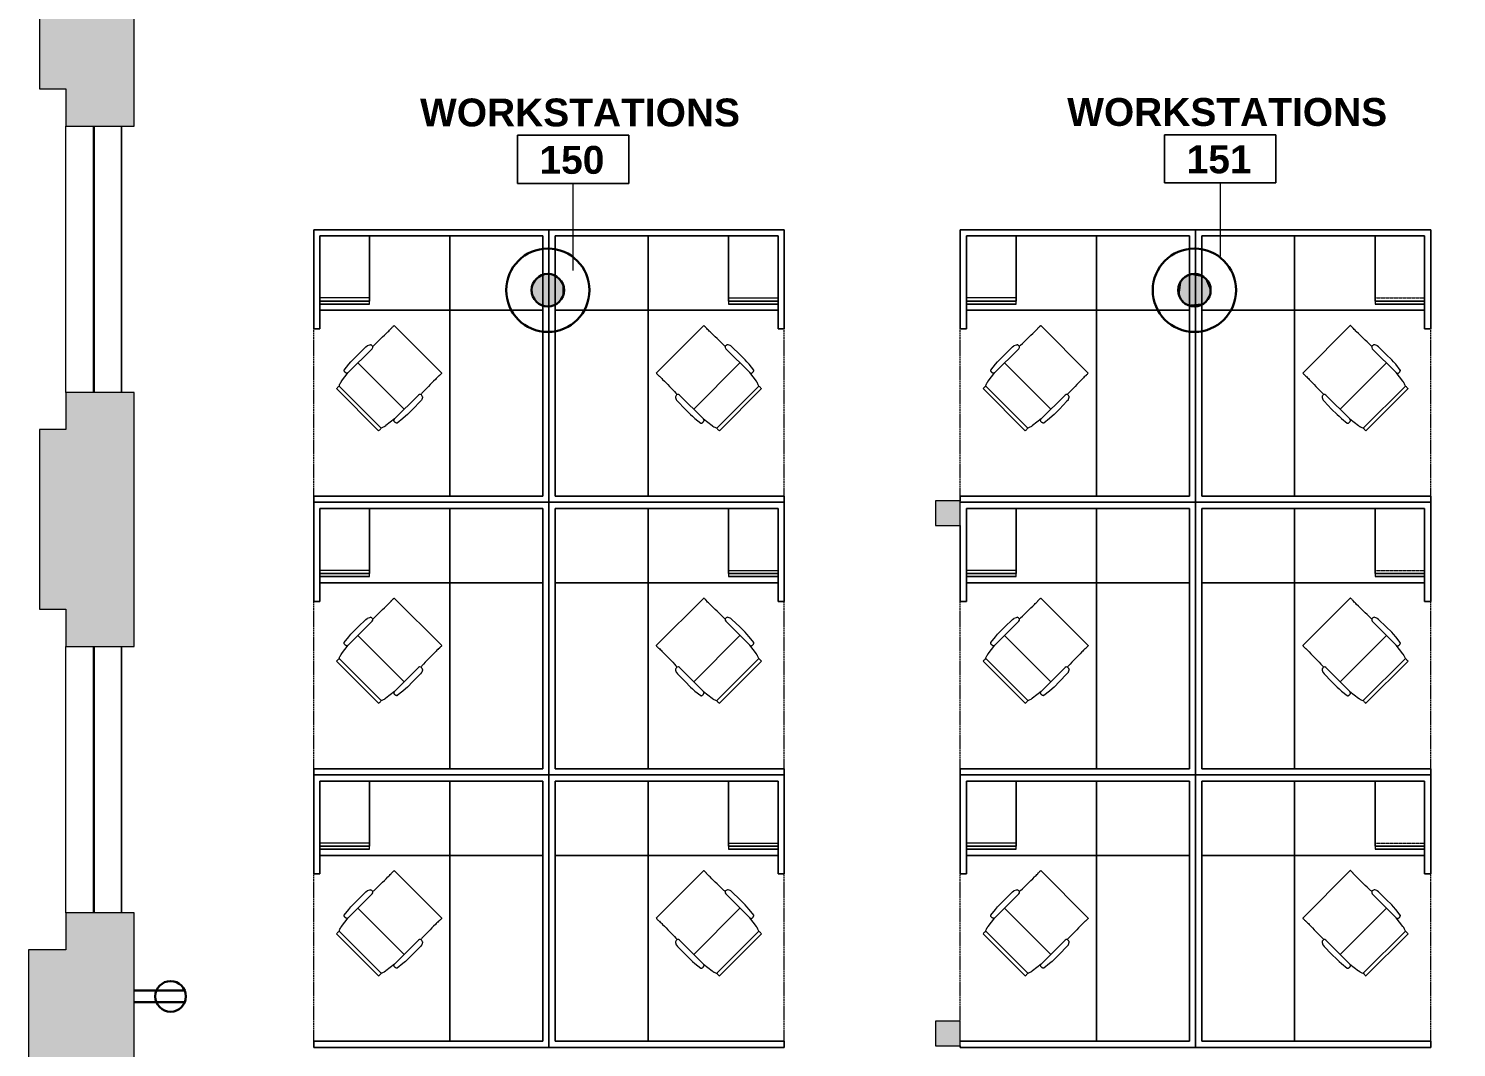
# Model space of a CAD drawing. Header units: inches. Extents: x 0 to 1865, y 0 to 1094.
# Drawn here: x 0 to 461.3, y 181 to 510 of the extents above; entities that cross this region are included whole.
import ezdxf

# ---------------------------------------------------------------- set-up
doc = ezdxf.new("R2010")
doc.units = ezdxf.units.IN
doc.header["$MEASUREMENT"] = 0
doc.linetypes.add('DASH 1_32_', pattern=[0.0625, 0.03125, -0.03125])
doc.linetypes.add('Dash 1_8_', pattern=[0.25, 0.125, -0.125])
for name, color, linetype, lineweight in [('A-ANNO-NOTE', 131, 'Continuous', 9), ('A-AREA-IDEN', 2, 'Continuous', 9), ('A-DETL', 90, 'Continuous', 9), ('A-DETL-GENF', 92, 'Continuous', 9), ('CORE', 7, 'Continuous', 9), ('I-FURN', 30, 'Continuous', 9), ('S-COLS', 52, 'Continuous', 13), ('Victor Bldg - 5th Floor_LINK_dwg', 8, 'Continuous', 9), ('WINDOWS', 7, 'Continuous', 9), ('WINDOWS SILL', 7, 'Continuous', 9)]:
    doc.layers.add(name, color=color, linetype=linetype, lineweight=lineweight)
doc.styles.add('Swis721 Lt BT_B', font='', dxfattribs={"height": 9})
doc.styles.get('Swis721 Lt BT_B').set_extended_font_data('Swis721 Lt BT', bold=True)

# ---------------------------------------------------------------- blocks, each defined once
blk = doc.blocks.new('Victor Bldg - 5th Floor_LINK_dwg-6972324-Level 05 POWER _ SIGNAL')
at = {"layer": 'CORE'}
for p, q in [((301, 349.5), (301, 357.5)), ((301, 183), (301, 189.5)), ((301, 181.5), (301, 183))]:
    blk.add_line(p, q, dxfattribs=at)
at = {"layer": 'WINDOWS'}
for p, q in [((21, 392.5), (21, 478.5)), ((21.25, 392.5), (21.25, 478.5)), ((21, 224.5), (21, 310.5)), ((21.25, 224.5), (21.25, 310.5))]:
    blk.add_line(p, q, dxfattribs=at)
at = {"layer": 'WINDOWS SILL'}
for p, q in [((12, 392.5), (12, 478.5)), ((12, 224.5), (12, 310.5))]:
    blk.add_line(p, q, dxfattribs=at)
at = {"layer": 'WINDOWS SILL', "flags": 128}
for points in [[(30, 478.5), (30, 392.5), (30, 478.5), (30, 392.5)], [(30, 310.5), (30, 224.5), (30, 310.5), (30, 224.5)]]:
    blk.add_lwpolyline(points, dxfattribs=at)
blk = doc.blocks.new('Concrete-Rectangular-Column - 8x8-7061903-Level 05 POWER _ SIGNAL')
at = {"layer": 'S-COLS', "lineweight": 9}
blk.add_hatch(color=7, dxfattribs=at).paths.add_polyline_path([(4, -4), (4, 4), (-4, 4), (-4, -4)], flags=0)
at = {"layer": 'S-COLS', "color": 8, "lineweight": 20}
for p, q in [((4, 4), (-4, 4)), ((-4, 4), (-4, -4)), ((4, -4), (4, 4)), ((-4, -4), (4, -4))]:
    blk.add_line(p, q, dxfattribs=at)
blk = doc.blocks.new('HermanMiller_Collection_Eames_AluminumGroup_LoungeChairSwivel - Arms Swivel Base-7952355-Level 05 POWER _ SIGNAL')
at = {"layer": 'I-FURN'}
for p, q in [((-12.96, -9.61), (-12.96, 9.61)), ((-11.95, 9.63), (-11.95, 9.59)), ((-11.95, 9.59), (-11.76, 9.6)), ((-11.76, -9.6), (-11.76, 9.6)), ((-10.12, 10.12), (-6.61, 10.58)), ((-6.94, 12.09), (-4.59, 12.38)), ((-6.61, 10.58), (-6.94, 10.64)), ((-6.61, 10.58), (4.33, 10.58)), ((-4.59, 12.38), (-3.51, 12.46)), ((-3.51, 12.46), (-2.64, 12.49)), ((-2.64, 12.49), (-0.18, 12.49)), ((-2.19, 10.58), (-2.19, -10.58)), ((-0.18, 12.49), (3.32, 12.43)), ((3.32, 12.43), (3.84, 12.38)), ((3.84, 12.38), (3.99, 12.34)), ((3.99, 12.34), (4.64, 12.01)), ((4.64, 12.01), (4.83, 11.89)), ((13.22, 10.83), (13.22, 10.86)), ((14.64, 10.85), (14.64, -10.85)), ((-11.95, -9.59), (-11.95, -9.63)), ((-11.76, -9.6), (-11.95, -9.59)), ((-6.61, -10.58), (-10.12, -10.12)), ((-6.94, -10.64), (-6.61, -10.58)), ((-4.59, -12.38), (-6.94, -12.09)), ((-6.61, -10.58), (4.33, -10.58)), ((-3.51, -12.46), (-4.59, -12.38)), ((-2.64, -12.49), (-3.51, -12.46)), ((-0.18, -12.49), (-2.64, -12.49)), ((3.32, -12.43), (-0.18, -12.49)), ((3.84, -12.38), (3.32, -12.43)), ((3.99, -12.34), (3.84, -12.38)), ((4.64, -12.01), (3.99, -12.34)), ((4.83, -11.89), (4.64, -12.01)), ((13.22, -10.86), (13.22, -10.83))]:
    blk.add_line(p, q, dxfattribs=at)
at = {"layer": 'I-FURN', "flags": 128}
for points in [[(4.94, 10.96), (5.23, 10.95), (5.52, 10.95)], [(5.52, -10.95), (5.23, -10.95), (4.94, -10.96)]]:
    blk.add_lwpolyline(points, dxfattribs=at)
at = {"layer": 'I-FURN'}
for centre, radius, start, end in [((-12.38, 5.3), 4.35, 84.2936, 97.7064), ((4.33, 11.27), 0.69, 270, 332.7502), ((3.68, 11.28), 1.3, 345.8347, 28.1255), ((-12.38, -5.3), 4.35, 262.2936, 275.7064), ((4.33, -11.27), 0.69, 27.2498, 90), ((3.68, -11.28), 1.3, 331.8745, 14.1653)]:
    blk.add_arc(centre, radius, start, end, dxfattribs=at)
for points in [[(-11.76, 9.6), (-11.64, 9.67), (-11.37, 9.8), (-11.02, 9.92), (-10.83, 9.99)], [(-10.83, 9.99), (-10.79, 10), (-10.71, 10.02), (-10.55, 10.06), (-10.35, 10.09), (-10.2, 10.11), (-10.12, 10.12)], [(5.52, 10.95), (6.54, 10.92), (8.59, 10.89), (10.68, 10.85), (11.73, 10.84)], [(11.73, 10.84), (11.97, 10.84), (12.47, 10.83), (12.96, 10.83), (13.22, 10.83)], [(-10.83, -9.99), (-11.02, -9.92), (-11.37, -9.8), (-11.64, -9.67), (-11.76, -9.6)], [(-10.12, -10.12), (-10.2, -10.11), (-10.35, -10.09), (-10.55, -10.06), (-10.71, -10.02), (-10.79, -10), (-10.83, -9.99)], [(11.73, -10.84), (10.68, -10.85), (8.59, -10.89), (6.54, -10.92), (5.52, -10.95)], [(13.22, -10.83), (12.96, -10.83), (12.47, -10.83), (11.97, -10.84), (11.73, -10.84)]]:
    blk.add_open_spline(points, degree=3, dxfattribs=at)
for points, knots in [([(-6.94, 10.64), (-6.95, 10.65), (-6.96, 10.65), (-6.99, 10.65), (-7, 10.66), (-7.02, 10.67), (-7.03, 10.68), (-7.05, 10.69), (-7.06, 10.7), (-7.07, 10.71), (-7.08, 10.72), (-7.09, 10.73), (-7.1, 10.74), (-7.11, 10.76), (-7.11, 10.77), (-7.12, 10.78), (-7.13, 10.8), (-7.14, 10.81), (-7.15, 10.83), (-7.16, 10.85), (-7.17, 10.87), (-7.18, 10.9), (-7.2, 10.95), (-7.22, 11.02), (-7.24, 11.11), (-7.25, 11.23), (-7.26, 11.37), (-7.25, 11.52), (-7.23, 11.66), (-7.21, 11.77), (-7.18, 11.85), (-7.16, 11.9), (-7.15, 11.92), (-7.14, 11.94), (-7.13, 11.96), (-7.12, 11.97), (-7.11, 11.98), (-7.1, 12), (-7.09, 12.01), (-7.08, 12.02), (-7.07, 12.03), (-7.06, 12.04), (-7.05, 12.04), (-7.05, 12.05), (-7.03, 12.06), (-7.02, 12.07), (-7, 12.08), (-6.99, 12.08), (-6.97, 12.09), (-6.95, 12.09), (-6.94, 12.09)], [-1, -1, -1, -1, -0.984375, -0.96875, -0.957031, -0.953125, -0.9375, -0.921875, -0.917969, -0.914062, -0.90625, -0.890625, -0.882812, -0.875, -0.867188, -0.859375, -0.84375, -0.835938, -0.828125, -0.8125, -0.796875, -0.78125, -0.75, -0.708333, -0.666667, -0.583333, -0.5, -0.416667, -0.333333, -0.25, -0.208333, -0.1875, -0.166667, -0.15625, -0.145833, -0.135417, -0.125, -0.114583, -0.104167, -0.09375, -0.088542, -0.083333, -0.078125, -0.072917, -0.0625, -0.052083, -0.041667, -0.03125, -0.020833, 0, 0, 0, 0]), ([(13.22, 10.86), (13.22, 10.87), (13.22, 10.87), (13.23, 10.87), (13.25, 10.88), (13.27, 10.88), (13.29, 10.88), (13.32, 10.88), (13.34, 10.88)], [-1, -1, -1, -1, -0.75, -0.625, -0.5, -0.375, -0.25, 0, 0, 0, 0]), ([(13.34, 10.88), (13.4, 10.89), (13.61, 10.9), (13.97, 10.9), (14.25, 10.89), (14.38, 10.89), (14.47, 10.88), (14.54, 10.87), (14.6, 10.87), (14.63, 10.86), (14.64, 10.85), (14.64, 10.85)], [-1, -1, -1, -1, -0.857143, -0.571429, -0.428571, -0.357143, -0.285714, -0.214286, -0.142857, -0.071429, 0, 0, 0, 0]), ([(-6.94, -12.09), (-6.95, -12.09), (-6.96, -12.09), (-6.99, -12.08), (-7, -12.08), (-7.02, -12.07), (-7.03, -12.06), (-7.05, -12.05), (-7.06, -12.04), (-7.07, -12.03), (-7.08, -12.02), (-7.09, -12.01), (-7.1, -12), (-7.11, -11.98), (-7.12, -11.97), (-7.12, -11.96), (-7.13, -11.94), (-7.14, -11.93), (-7.15, -11.91), (-7.16, -11.89), (-7.17, -11.87), (-7.18, -11.84), (-7.21, -11.77), (-7.23, -11.66), (-7.26, -11.47), (-7.26, -11.28), (-7.24, -11.11), (-7.22, -11.02), (-7.2, -10.95), (-7.18, -10.89), (-7.16, -10.85), (-7.15, -10.82), (-7.13, -10.8), (-7.13, -10.78), (-7.12, -10.77), (-7.11, -10.76), (-7.1, -10.74), (-7.08, -10.73), (-7.08, -10.72), (-7.07, -10.71), (-7.06, -10.7), (-7.05, -10.69), (-7.05, -10.69), (-7.03, -10.68), (-7.02, -10.67), (-7, -10.66), (-6.99, -10.65), (-6.97, -10.65), (-6.95, -10.65), (-6.94, -10.64)], [-1, -1, -1, -1, -0.984375, -0.96875, -0.957031, -0.953125, -0.9375, -0.921875, -0.917969, -0.914062, -0.90625, -0.890625, -0.882812, -0.875, -0.867188, -0.859375, -0.84375, -0.835938, -0.828125, -0.8125, -0.796875, -0.78125, -0.75, -0.666667, -0.583333, -0.416667, -0.333333, -0.291667, -0.25, -0.208333, -0.1875, -0.166667, -0.15625, -0.145833, -0.135417, -0.125, -0.114583, -0.104167, -0.09375, -0.088542, -0.083333, -0.078125, -0.072917, -0.0625, -0.052083, -0.041667, -0.03125, -0.020833, 0, 0, 0, 0]), ([(13.34, -10.88), (13.32, -10.88), (13.29, -10.88), (13.27, -10.88), (13.25, -10.88), (13.23, -10.87), (13.22, -10.87), (13.22, -10.87), (13.22, -10.86)], [-1, -1, -1, -1, -0.75, -0.625, -0.5, -0.375, -0.25, 0, 0, 0, 0]), ([(14.64, -10.85), (14.64, -10.86), (14.62, -10.86), (14.52, -10.88), (14.27, -10.9), (13.87, -10.9), (13.54, -10.9), (13.4, -10.89), (13.34, -10.88)], [-1, -1, -1, -1, -0.892857, -0.785714, -0.571429, -0.285714, -0.142857, 0, 0, 0, 0])]:
    blk.add_open_spline(points, degree=3, knots=knots, dxfattribs=at)
blk = doc.blocks.new('Adjustable Workstation 1 - 6x7-V30-Level 05 POWER _ SIGNAL')
at = {"layer": 'I-FURN'}
for p, q in [((76, 0), (0, 0)), ((0, 0), (0, -88)), ((0, 0), (76, 0)), ((0, -88), (0, 0)), ((76, 0), (76, -0.5)), ((32, -2), (2, -2)), ((2, -2), (2, -86)), ((2, -86), (2, -2)), ((2, -2), (32, -2)), ((2, -86), (2, -2)), ((2, -2), (76, -2)), ((32, -2), (2, -2)), ((2, -2), (2, -62)), ((32, -86), (32, -2)), ((32, -2), (32, -86)), ((76, -2), (32, -2)), ((76, -2), (76, -0.5)), ((76, -0.5), (76, -2)), ((76, -56), (74, -56)), ((74, -56), (74, -86)), ((74, -62), (74, -56)), ((74, -56), (76, -56)), ((76, -88), (76, -56)), ((76, -56), (76, -88)), ((2, -62), (2, -86)), ((32, -62), (2, -62)), ((2, -62), (2, -86)), ((2, -86), (2, -62)), ((2, -62), (32, -62)), ((74, -62), (32, -62)), ((32, -62), (74, -62)), ((58, -64), (74, -64)), ((58, -64), (74, -64)), ((58, -64), (74, -64)), ((58, -64), (74, -64)), ((58, -64), (74, -64)), ((58, -64), (74, -64)), ((58, -64), (58, -86)), ((74, -64), (58, -64)), ((74, -64), (58, -64)), ((58, -64), (58, -65)), ((74, -64), (58, -64)), ((58, -64), (74, -64)), ((58, -64), (58, -65)), ((58, -64), (58, -65)), ((74, -64), (58, -64)), ((58, -64), (74, -64)), ((58, -64), (58, -65)), ((58, -64), (58, -65)), ((74, -64), (58, -64)), ((58, -64), (74, -64)), ((58, -64), (58, -65)), ((58, -64), (58, -65)), ((74, -64), (74, -62)), ((74, -86), (74, -62)), ((74, -62), (74, -86)), ((74, -86), (74, -64)), ((74, -65), (74, -64)), ((74, -65), (74, -64)), ((74, -64), (74, -65)), ((74, -65), (74, -64)), ((74, -64), (74, -65)), ((74, -65), (74, -64)), ((74, -64), (74, -65)), ((74, -65), (74, -64)), ((58, -65), (74, -65)), ((58, -86), (58, -65)), ((58, -65), (74, -65)), ((74, -65), (58, -65)), ((58, -65), (74, -65)), ((74, -65), (58, -65)), ((58, -65), (74, -65)), ((74, -65), (58, -65)), ((58, -65), (74, -65)), ((74, -65), (74, -86)), ((74, -86), (74, -65)), ((2, -86), (32, -86)), ((32, -86), (2, -86)), ((74, -86), (2, -86)), ((2, -86), (32, -86)), ((2, -86), (32, -86)), ((32, -86), (2, -86)), ((32, -86), (58, -86)), ((32, -86), (74, -86)), ((74, -86), (32, -86)), ((58, -86), (74, -86)), ((74, -86), (58, -86)), ((58, -86), (74, -86)), ((0, -88), (76, -88)), ((76, -88), (0, -88))]:
    blk.add_line(p, q, dxfattribs=at)
at = {"layer": 'I-FURN', "linetype": 'Dash 1_8_'}
for p, q in [((76, 0), (76, -0.5)), ((76, -0.5), (76, -2)), ((76, -2), (76, -56)), ((76, -56), (76, -88))]:
    blk.add_line(p, q, dxfattribs=at)
at = {"layer": 'I-FURN', "linetype": 'DASH 1_32_'}
blk.add_line((58, -66), (74, -66), dxfattribs=at)
blk = doc.blocks.new('HermanMiller_Collection_Eames_AluminumGroup_LoungeChairSwivel - Arms Swivel Base-7952356-Level 05 POWER _ SIGNAL')
at = {"layer": 'I-FURN'}
for p, q in [((-12.96, 9.61), (-12.96, -9.61)), ((-11.95, 9.59), (-11.95, 9.63)), ((-11.76, 9.6), (-11.95, 9.59)), ((-11.76, 9.6), (-11.76, -9.6)), ((-6.61, 10.58), (-10.12, 10.12)), ((-4.59, 12.38), (-6.94, 12.09)), ((-6.94, 10.64), (-6.61, 10.58)), ((-6.61, 10.58), (4.33, 10.58)), ((-3.51, 12.46), (-4.59, 12.38)), ((-2.64, 12.49), (-3.51, 12.46)), ((-0.18, 12.49), (-2.64, 12.49)), ((-2.19, -10.58), (-2.19, 10.58)), ((3.32, 12.43), (-0.18, 12.49)), ((3.84, 12.38), (3.32, 12.43)), ((3.99, 12.34), (3.84, 12.38)), ((4.64, 12.01), (3.99, 12.34)), ((4.83, 11.89), (4.64, 12.01)), ((13.22, 10.86), (13.22, 10.83)), ((14.64, -10.85), (14.64, 10.85)), ((-11.95, -9.63), (-11.95, -9.59)), ((-11.95, -9.59), (-11.76, -9.6)), ((-10.12, -10.12), (-6.61, -10.58)), ((-6.61, -10.58), (-6.94, -10.64)), ((-6.94, -12.09), (-4.59, -12.38)), ((-6.61, -10.58), (4.33, -10.58)), ((-4.59, -12.38), (-3.51, -12.46)), ((-3.51, -12.46), (-2.64, -12.49)), ((-2.64, -12.49), (-0.18, -12.49)), ((-0.18, -12.49), (3.32, -12.43)), ((3.32, -12.43), (3.84, -12.38)), ((3.84, -12.38), (3.99, -12.34)), ((3.99, -12.34), (4.64, -12.01)), ((4.64, -12.01), (4.83, -11.89)), ((13.22, -10.83), (13.22, -10.86))]:
    blk.add_line(p, q, dxfattribs=at)
at = {"layer": 'I-FURN', "flags": 128}
for points in [[(5.52, 10.95), (5.23, 10.95), (4.94, 10.96)], [(4.94, -10.96), (5.23, -10.95), (5.52, -10.95)]]:
    blk.add_lwpolyline(points, dxfattribs=at)
at = {"layer": 'I-FURN'}
for centre, radius, start, end in [((-12.38, 5.3), 4.35, 84.2936, 97.7064), ((4.33, 11.27), 0.69, 270, 332.7502), ((3.68, 11.28), 1.3, 345.8347, 28.1255), ((-12.38, -5.3), 4.35, 262.2936, 275.7064), ((4.33, -11.27), 0.69, 27.2498, 90), ((3.68, -11.28), 1.3, 331.8745, 14.1653)]:
    blk.add_arc(centre, radius, start, end, dxfattribs=at)
for points in [[(-10.83, 9.99), (-11.02, 9.92), (-11.37, 9.8), (-11.64, 9.67), (-11.76, 9.6)], [(-10.12, 10.12), (-10.2, 10.11), (-10.35, 10.09), (-10.55, 10.06), (-10.71, 10.02), (-10.79, 10), (-10.83, 9.99)], [(11.73, 10.84), (10.68, 10.85), (8.59, 10.89), (6.54, 10.92), (5.52, 10.95)], [(13.22, 10.83), (12.96, 10.83), (12.47, 10.83), (11.97, 10.84), (11.73, 10.84)], [(-11.76, -9.6), (-11.64, -9.67), (-11.37, -9.8), (-11.02, -9.92), (-10.83, -9.99)], [(-10.83, -9.99), (-10.79, -10), (-10.71, -10.02), (-10.55, -10.06), (-10.35, -10.09), (-10.2, -10.11), (-10.12, -10.12)], [(5.52, -10.95), (6.54, -10.92), (8.59, -10.89), (10.68, -10.85), (11.73, -10.84)], [(11.73, -10.84), (11.97, -10.84), (12.47, -10.83), (12.96, -10.83), (13.22, -10.83)]]:
    blk.add_open_spline(points, degree=3, dxfattribs=at)
for points, knots in [([(-6.94, 12.09), (-6.95, 12.09), (-6.97, 12.09), (-6.99, 12.08), (-7, 12.08), (-7.02, 12.07), (-7.03, 12.06), (-7.05, 12.05), (-7.05, 12.04), (-7.06, 12.04), (-7.07, 12.03), (-7.08, 12.02), (-7.09, 12.01), (-7.1, 12), (-7.11, 11.98), (-7.12, 11.97), (-7.13, 11.96), (-7.14, 11.94), (-7.15, 11.92), (-7.16, 11.9), (-7.18, 11.85), (-7.21, 11.77), (-7.23, 11.66), (-7.25, 11.52), (-7.26, 11.37), (-7.25, 11.23), (-7.24, 11.11), (-7.22, 11.02), (-7.2, 10.95), (-7.18, 10.9), (-7.17, 10.87), (-7.16, 10.85), (-7.15, 10.83), (-7.14, 10.81), (-7.13, 10.8), (-7.12, 10.78), (-7.11, 10.77), (-7.11, 10.76), (-7.1, 10.74), (-7.09, 10.73), (-7.08, 10.72), (-7.07, 10.71), (-7.06, 10.7), (-7.05, 10.69), (-7.03, 10.68), (-7.02, 10.67), (-7, 10.66), (-6.99, 10.65), (-6.96, 10.65), (-6.95, 10.65), (-6.94, 10.64)], [0, 0, 0, 0, 0.020833, 0.03125, 0.041667, 0.052083, 0.0625, 0.072917, 0.078125, 0.083333, 0.088542, 0.09375, 0.104167, 0.114583, 0.125, 0.135417, 0.145833, 0.15625, 0.166667, 0.1875, 0.208333, 0.25, 0.333333, 0.416667, 0.5, 0.583333, 0.666667, 0.708333, 0.75, 0.78125, 0.796875, 0.8125, 0.828125, 0.835938, 0.84375, 0.859375, 0.867188, 0.875, 0.882812, 0.890625, 0.90625, 0.914062, 0.917969, 0.921875, 0.9375, 0.953125, 0.957031, 0.96875, 0.984375, 1, 1, 1, 1]), ([(13.34, 10.88), (13.32, 10.88), (13.29, 10.88), (13.27, 10.88), (13.25, 10.88), (13.23, 10.87), (13.22, 10.87), (13.22, 10.87), (13.22, 10.86)], [0, 0, 0, 0, 0.25, 0.375, 0.5, 0.625, 0.75, 1, 1, 1, 1]), ([(14.64, 10.85), (14.64, 10.85), (14.63, 10.86), (14.6, 10.87), (14.54, 10.87), (14.47, 10.88), (14.38, 10.89), (14.25, 10.89), (13.97, 10.9), (13.61, 10.9), (13.4, 10.89), (13.34, 10.88)], [0, 0, 0, 0, 0.071429, 0.142857, 0.214286, 0.285714, 0.357143, 0.428571, 0.571429, 0.857143, 1, 1, 1, 1]), ([(-6.94, -10.64), (-6.95, -10.65), (-6.97, -10.65), (-6.99, -10.65), (-7, -10.66), (-7.02, -10.67), (-7.03, -10.68), (-7.05, -10.69), (-7.05, -10.69), (-7.06, -10.7), (-7.07, -10.71), (-7.08, -10.72), (-7.08, -10.73), (-7.1, -10.74), (-7.11, -10.76), (-7.12, -10.77), (-7.13, -10.78), (-7.13, -10.8), (-7.15, -10.82), (-7.16, -10.85), (-7.18, -10.89), (-7.2, -10.95), (-7.22, -11.02), (-7.24, -11.11), (-7.26, -11.28), (-7.26, -11.47), (-7.23, -11.66), (-7.21, -11.77), (-7.18, -11.84), (-7.17, -11.87), (-7.16, -11.89), (-7.15, -11.91), (-7.14, -11.93), (-7.13, -11.94), (-7.12, -11.96), (-7.12, -11.97), (-7.11, -11.98), (-7.1, -12), (-7.09, -12.01), (-7.08, -12.02), (-7.07, -12.03), (-7.06, -12.04), (-7.05, -12.05), (-7.03, -12.06), (-7.02, -12.07), (-7, -12.08), (-6.99, -12.08), (-6.96, -12.09), (-6.95, -12.09), (-6.94, -12.09)], [0, 0, 0, 0, 0.020833, 0.03125, 0.041667, 0.052083, 0.0625, 0.072917, 0.078125, 0.083333, 0.088542, 0.09375, 0.104167, 0.114583, 0.125, 0.135417, 0.145833, 0.15625, 0.166667, 0.1875, 0.208333, 0.25, 0.291667, 0.333333, 0.416667, 0.583333, 0.666667, 0.75, 0.78125, 0.796875, 0.8125, 0.828125, 0.835938, 0.84375, 0.859375, 0.867188, 0.875, 0.882812, 0.890625, 0.90625, 0.914062, 0.917969, 0.921875, 0.9375, 0.953125, 0.957031, 0.96875, 0.984375, 1, 1, 1, 1]), ([(13.22, -10.86), (13.22, -10.87), (13.22, -10.87), (13.23, -10.87), (13.25, -10.88), (13.27, -10.88), (13.29, -10.88), (13.32, -10.88), (13.34, -10.88)], [0, 0, 0, 0, 0.25, 0.375, 0.5, 0.625, 0.75, 1, 1, 1, 1]), ([(13.34, -10.88), (13.4, -10.89), (13.54, -10.9), (13.87, -10.9), (14.27, -10.9), (14.52, -10.88), (14.62, -10.86), (14.64, -10.86), (14.64, -10.85)], [0, 0, 0, 0, 0.142857, 0.285714, 0.571429, 0.785714, 0.892857, 1, 1, 1, 1])]:
    blk.add_open_spline(points, degree=3, knots=knots, dxfattribs=at)
blk = doc.blocks.new('Adjustable Workstation 1 - 6x7-V14-Level 05 POWER _ SIGNAL')
at = {"layer": 'I-FURN'}
for p, q in [((76, 88), (0, 88)), ((0, 88), (0, 0)), ((0, 0), (0, 88)), ((0, 88), (76, 88)), ((76, 56), (76, 88)), ((76, 88), (76, 56)), ((32, 86), (2, 86)), ((2, 86), (2, 2)), ((2, 2), (2, 86)), ((2, 86), (32, 86)), ((2, 2), (2, 86)), ((2, 86), (74, 86)), ((32, 86), (2, 86)), ((2, 86), (2, 62)), ((32, 86), (2, 86)), ((2, 86), (2, 62)), ((2, 62), (2, 86)), ((2, 86), (32, 86)), ((32, 2), (32, 86)), ((32, 86), (32, 2)), ((58, 86), (32, 86)), ((74, 86), (32, 86)), ((32, 86), (74, 86)), ((74, 86), (58, 86)), ((58, 86), (58, 64)), ((58, 65), (58, 86)), ((58, 86), (74, 86)), ((74, 86), (58, 86)), ((74, 64), (74, 86)), ((74, 86), (74, 65)), ((74, 86), (74, 56)), ((74, 65), (74, 86)), ((74, 62), (74, 86)), ((74, 86), (74, 62)), ((74, 65), (58, 65)), ((74, 65), (58, 65)), ((58, 65), (58, 64)), ((74, 65), (58, 65)), ((58, 65), (74, 65)), ((58, 65), (58, 64)), ((58, 65), (58, 64)), ((74, 65), (58, 65)), ((58, 65), (74, 65)), ((58, 65), (58, 64)), ((58, 65), (58, 64)), ((74, 65), (58, 65)), ((58, 65), (74, 65)), ((58, 65), (58, 64)), ((58, 65), (58, 64)), ((74, 64), (74, 65)), ((74, 64), (74, 65)), ((74, 65), (74, 64)), ((74, 64), (74, 65)), ((74, 65), (74, 64)), ((74, 64), (74, 65)), ((74, 65), (74, 64)), ((74, 64), (74, 65)), ((2, 62), (2, 2)), ((2, 62), (32, 62)), ((32, 62), (2, 62)), ((32, 62), (74, 62)), ((74, 62), (32, 62)), ((58, 64), (74, 64)), ((58, 64), (74, 64)), ((58, 64), (74, 64)), ((58, 64), (74, 64)), ((58, 64), (74, 64)), ((58, 64), (74, 64)), ((58, 64), (74, 64)), ((58, 64), (74, 64)), ((74, 64), (58, 64)), ((58, 64), (74, 64)), ((74, 64), (58, 64)), ((58, 64), (74, 64)), ((74, 64), (58, 64)), ((58, 64), (74, 64)), ((74, 62), (74, 64)), ((74, 56), (74, 62)), ((74, 56), (76, 56)), ((76, 56), (74, 56)), ((0, 0), (76, 0)), ((76, 0), (0, 0)), ((2, 2), (32, 2)), ((32, 2), (2, 2)), ((76, 2), (2, 2)), ((2, 2), (32, 2)), ((32, 2), (76, 2)), ((76, 0), (76, 2)), ((76, 2), (76, 0))]:
    blk.add_line(p, q, dxfattribs=at)
at = {"layer": 'I-FURN', "linetype": 'Dash 1_8_'}
for p, q in [((76, 56), (76, 88)), ((76, 2), (76, 56)), ((76, 0), (76, 2))]:
    blk.add_line(p, q, dxfattribs=at)
at = {"layer": 'I-FURN', "linetype": 'DASH 1_32_'}
blk.add_line((58, 66), (74, 66), dxfattribs=at)
blk = doc.blocks.new('Adjustable Workstation 1 - 6x7-V31-Level 05 POWER _ SIGNAL')
at = {"layer": 'I-FURN'}
for p, q in [((76, 0), (0, 0)), ((0, 0), (0, -88)), ((0, 0), (76, 0)), ((0, -88), (0, 0)), ((76, -2), (76, 0)), ((76, 0), (76, -2)), ((32, -2), (2, -2)), ((2, -2), (2, -86)), ((2, -86), (2, -2)), ((2, -2), (32, -2)), ((2, -86), (2, -2)), ((2, -2), (76, -2)), ((32, -2), (2, -2)), ((2, -2), (2, -62)), ((32, -86), (32, -2)), ((32, -2), (32, -86)), ((76, -2), (32, -2)), ((76, -56), (74, -56)), ((74, -56), (74, -86)), ((74, -62), (74, -56)), ((74, -56), (76, -56)), ((76, -80.5), (76, -56)), ((76, -56), (76, -80.5)), ((2, -62), (2, -86)), ((32, -62), (2, -62)), ((2, -62), (2, -86)), ((2, -86), (2, -62)), ((2, -62), (32, -62)), ((74, -62), (32, -62)), ((32, -62), (74, -62)), ((58, -64), (74, -64)), ((58, -64), (74, -64)), ((58, -64), (74, -64)), ((58, -64), (74, -64)), ((58, -64), (74, -64)), ((58, -64), (74, -64)), ((58, -64), (58, -86)), ((74, -64), (58, -64)), ((74, -64), (58, -64)), ((58, -64), (58, -65)), ((74, -64), (58, -64)), ((58, -64), (74, -64)), ((58, -64), (58, -65)), ((58, -64), (58, -65)), ((74, -64), (58, -64)), ((58, -64), (74, -64)), ((58, -64), (58, -65)), ((58, -64), (58, -65)), ((74, -64), (58, -64)), ((58, -64), (74, -64)), ((58, -64), (58, -65)), ((58, -64), (58, -65)), ((74, -64), (74, -62)), ((74, -86), (74, -62)), ((74, -62), (74, -86)), ((74, -86), (74, -64)), ((74, -65), (74, -64)), ((74, -65), (74, -64)), ((74, -64), (74, -65)), ((74, -65), (74, -64)), ((74, -64), (74, -65)), ((74, -65), (74, -64)), ((74, -64), (74, -65)), ((74, -65), (74, -64)), ((58, -65), (74, -65)), ((58, -86), (58, -65)), ((58, -65), (74, -65)), ((74, -65), (58, -65)), ((58, -65), (74, -65)), ((74, -65), (58, -65)), ((58, -65), (74, -65)), ((74, -65), (58, -65)), ((58, -65), (74, -65)), ((74, -65), (74, -86)), ((74, -86), (74, -65)), ((76, -80.5), (76, -88)), ((2, -86), (32, -86)), ((32, -86), (2, -86)), ((74, -86), (2, -86)), ((2, -86), (32, -86)), ((2, -86), (32, -86)), ((32, -86), (2, -86)), ((32, -86), (58, -86)), ((32, -86), (74, -86)), ((74, -86), (32, -86)), ((58, -86), (74, -86)), ((74, -86), (58, -86)), ((58, -86), (74, -86)), ((0, -88), (76, -88)), ((76, -88), (0, -88))]:
    blk.add_line(p, q, dxfattribs=at)
at = {"layer": 'I-FURN', "linetype": 'Dash 1_8_'}
for p, q in [((76, 0), (76, -2)), ((76, -2), (76, -56)), ((76, -56), (76, -80.5)), ((76, -80.5), (76, -88))]:
    blk.add_line(p, q, dxfattribs=at)
at = {"layer": 'I-FURN', "linetype": 'DASH 1_32_'}
blk.add_line((58, -66), (74, -66), dxfattribs=at)
blk = doc.blocks.new('Adjustable Workstation 1 - 6x7-V32-Level 05 POWER _ SIGNAL')
at = {"layer": 'I-FURN'}
for p, q in [((76, 0), (0, 0)), ((0, 0), (0, -88)), ((0, 0), (76, 0)), ((0, -88), (0, 0)), ((76, -0.5), (76, 0)), ((76, 0), (76, -0.5)), ((32, -2), (2, -2)), ((2, -2), (2, -86)), ((2, -86), (2, -2)), ((2, -2), (32, -2)), ((2, -86), (2, -2)), ((2, -2), (76, -2)), ((32, -2), (2, -2)), ((2, -2), (2, -62)), ((32, -86), (32, -2)), ((32, -2), (32, -86)), ((76, -2), (32, -2)), ((76, -0.5), (76, -2)), ((76, -56), (74, -56)), ((74, -56), (74, -86)), ((74, -62), (74, -56)), ((74, -56), (76, -56)), ((76, -88), (76, -56)), ((76, -56), (76, -88)), ((2, -62), (2, -86)), ((32, -62), (2, -62)), ((2, -62), (2, -86)), ((2, -86), (2, -62)), ((2, -62), (32, -62)), ((74, -62), (32, -62)), ((32, -62), (74, -62)), ((58, -64), (74, -64)), ((58, -64), (74, -64)), ((58, -64), (74, -64)), ((58, -64), (74, -64)), ((58, -64), (74, -64)), ((58, -64), (74, -64)), ((58, -64), (58, -86)), ((74, -64), (58, -64)), ((74, -64), (58, -64)), ((58, -64), (58, -65)), ((74, -64), (58, -64)), ((58, -64), (74, -64)), ((58, -64), (58, -65)), ((58, -64), (58, -65)), ((74, -64), (58, -64)), ((58, -64), (74, -64)), ((58, -64), (58, -65)), ((58, -64), (58, -65)), ((74, -64), (58, -64)), ((58, -64), (74, -64)), ((58, -64), (58, -65)), ((58, -64), (58, -65)), ((74, -64), (74, -62)), ((74, -86), (74, -62)), ((74, -62), (74, -86)), ((74, -86), (74, -64)), ((74, -65), (74, -64)), ((74, -65), (74, -64)), ((74, -64), (74, -65)), ((74, -65), (74, -64)), ((74, -64), (74, -65)), ((74, -65), (74, -64)), ((74, -64), (74, -65)), ((74, -65), (74, -64)), ((58, -65), (74, -65)), ((58, -86), (58, -65)), ((58, -65), (74, -65)), ((74, -65), (58, -65)), ((58, -65), (74, -65)), ((74, -65), (58, -65)), ((58, -65), (74, -65)), ((74, -65), (58, -65)), ((58, -65), (74, -65)), ((74, -65), (74, -86)), ((74, -86), (74, -65)), ((2, -86), (32, -86)), ((32, -86), (2, -86)), ((74, -86), (2, -86)), ((2, -86), (32, -86)), ((2, -86), (32, -86)), ((32, -86), (2, -86)), ((32, -86), (58, -86)), ((32, -86), (74, -86)), ((74, -86), (32, -86)), ((58, -86), (74, -86)), ((74, -86), (58, -86)), ((58, -86), (74, -86)), ((0, -88), (76, -88)), ((76, -88), (0, -88))]:
    blk.add_line(p, q, dxfattribs=at)
at = {"layer": 'I-FURN', "linetype": 'Dash 1_8_'}
for p, q in [((76, 0), (76, -0.5)), ((76, -0.5), (76, -2)), ((76, -2), (76, -8.5)), ((76, -8.5), (76, -56)), ((76, -56), (76, -88))]:
    blk.add_line(p, q, dxfattribs=at)
at = {"layer": 'I-FURN', "linetype": 'DASH 1_32_'}
blk.add_line((58, -66), (74, -66), dxfattribs=at)
blk = doc.blocks.new('Adjustable Workstation 1 - 6x7-V13-Level 05 POWER _ SIGNAL')
at = {"layer": 'I-FURN'}
for p, q in [((76, 0), (0, 0)), ((0, 0), (0, -88)), ((0, 0), (76, 0)), ((0, -88), (0, 0)), ((76, -2), (76, 0)), ((76, 0), (76, -2)), ((32, -2), (2, -2)), ((2, -2), (2, -86)), ((2, -86), (2, -2)), ((2, -2), (32, -2)), ((2, -86), (2, -2)), ((2, -2), (76, -2)), ((32, -2), (2, -2)), ((2, -2), (2, -62)), ((32, -86), (32, -2)), ((32, -2), (32, -86)), ((76, -2), (32, -2)), ((76, -56), (74, -56)), ((74, -56), (74, -86)), ((74, -62), (74, -56)), ((74, -56), (76, -56)), ((76, -88), (76, -56)), ((76, -56), (76, -88)), ((2, -62), (2, -86)), ((32, -62), (2, -62)), ((2, -62), (2, -86)), ((2, -86), (2, -62)), ((2, -62), (32, -62)), ((74, -62), (32, -62)), ((32, -62), (74, -62)), ((58, -64), (74, -64)), ((58, -64), (74, -64)), ((58, -64), (74, -64)), ((58, -64), (74, -64)), ((58, -64), (74, -64)), ((58, -64), (74, -64)), ((58, -64), (58, -86)), ((74, -64), (58, -64)), ((74, -64), (58, -64)), ((58, -64), (58, -65)), ((74, -64), (58, -64)), ((58, -64), (74, -64)), ((58, -64), (58, -65)), ((58, -64), (58, -65)), ((74, -64), (58, -64)), ((58, -64), (74, -64)), ((58, -64), (58, -65)), ((58, -64), (58, -65)), ((74, -64), (58, -64)), ((58, -64), (74, -64)), ((58, -64), (58, -65)), ((58, -64), (58, -65)), ((74, -64), (74, -62)), ((74, -86), (74, -62)), ((74, -62), (74, -86)), ((74, -86), (74, -64)), ((74, -65), (74, -64)), ((74, -65), (74, -64)), ((74, -64), (74, -65)), ((74, -65), (74, -64)), ((74, -64), (74, -65)), ((74, -65), (74, -64)), ((74, -64), (74, -65)), ((74, -65), (74, -64)), ((58, -65), (74, -65)), ((58, -86), (58, -65)), ((58, -65), (74, -65)), ((74, -65), (58, -65)), ((58, -65), (74, -65)), ((74, -65), (58, -65)), ((58, -65), (74, -65)), ((74, -65), (58, -65)), ((58, -65), (74, -65)), ((74, -65), (74, -86)), ((74, -86), (74, -65)), ((2, -86), (32, -86)), ((32, -86), (2, -86)), ((74, -86), (2, -86)), ((2, -86), (32, -86)), ((2, -86), (32, -86)), ((32, -86), (2, -86)), ((32, -86), (58, -86)), ((32, -86), (74, -86)), ((74, -86), (32, -86)), ((58, -86), (74, -86)), ((74, -86), (58, -86)), ((58, -86), (74, -86)), ((0, -88), (76, -88)), ((76, -88), (0, -88))]:
    blk.add_line(p, q, dxfattribs=at)
at = {"layer": 'I-FURN', "linetype": 'Dash 1_8_'}
for p, q in [((76, 0), (76, -2)), ((76, -2), (76, -56)), ((76, -56), (76, -88))]:
    blk.add_line(p, q, dxfattribs=at)
at = {"layer": 'I-FURN', "linetype": 'DASH 1_32_'}
blk.add_line((58, -66), (74, -66), dxfattribs=at)
blk = doc.blocks.new('Room Tag - Room Name and Number-3379422-Level 05 POWER _ SIGNAL')
at = {"layer": 'A-AREA-IDEN'}
for p, q in [((-0.1881, -0.1636), (-0.1881, -0.0018)), ((-0.1881, -0.0018), (0.1869, -0.0018)), ((0.1869, -0.0018), (-0.1881, -0.0018)), ((-0.1881, -0.0018), (-0.1881, -0.1636)), ((0.1869, -0.0018), (0.1869, -0.1636)), ((0.1869, -0.1636), (0.1869, -0.0018)), ((0.1869, -0.1636), (-0.1881, -0.1636)), ((-0.1881, -0.1636), (0.1869, -0.1636))]:
    blk.add_line(p, q, dxfattribs=at)

msp = doc.modelspace()

# ---------------------------------------------------------------- hatches: boundary and pattern name
at = {"layer": 'A-ANNO-NOTE'}
for points in [[(162.77, 427.14), (164.51, 429.62), (164.09, 429.25)], [(163.03, 423.2), (164.51, 429.62), (162.77, 427.14)], [(162.77, 427.14), (164.09, 429.25), (163.62, 428.73)], [(164.85, 421.12), (164.51, 429.62), (163.03, 423.2)], [(164.51, 429.62), (166.24, 430.52), (165.33, 430.15)], [(164.85, 421.12), (166.24, 430.52), (164.51, 429.62)], [(168.59, 420.31), (166.24, 430.52), (164.85, 421.12), (167.3, 420.59)], [(169.27, 430.52), (167.06, 430.69), (166.24, 430.52), (167.3, 430.52)], [(168.59, 420.31), (169.79, 420.65), (166.24, 430.52), (167.3, 425.91)], [(169.79, 420.65), (169.27, 430.52), (166.24, 430.52), (167.3, 427.58)], [(169.27, 430.52), (168.45, 430.69), (167.3, 430.68)], [(168.45, 430.69), (168.17, 430.72), (167.33, 430.72)], [(170.17, 430.15), (169.79, 430.33), (169.27, 430.52)], [(171.42, 429.25), (170.17, 430.15), (169.27, 430.52)], [(169.79, 420.65), (171.42, 429.25), (169.27, 430.52)], [(169.79, 420.65), (172.47, 427.79), (171.42, 429.25)], [(171.42, 429.25), (170.99, 429.62), (170.17, 430.15)], [(172.47, 427.79), (171.79, 428.84), (171.42, 429.25)], [(374.33, 420.77), (375.11, 430.52), (371.79, 423.45)], [(371.79, 423.45), (375.11, 430.52), (372.5, 428.73)], [(372.5, 428.73), (375.11, 430.52), (373.39, 429.62)], [(373.39, 429.62), (375.11, 430.52), (373.96, 430.01)], [(374.33, 420.77), (379.76, 421.28), (375.11, 430.52)], [(375.11, 430.52), (377.32, 430.69), (375.93, 430.69)], [(379.87, 429.62), (377.32, 430.69), (375.11, 430.52)], [(379.76, 421.28), (379.87, 429.62), (375.11, 430.52)], [(377.32, 430.69), (377.05, 430.72), (376.21, 430.72)], [(379.87, 429.62), (378.14, 430.52), (377.32, 430.69)], [(379.87, 429.62), (379.05, 430.15), (378.14, 430.52)], [(379.05, 430.15), (378.67, 430.33), (378.14, 430.52)], [(379.87, 429.62), (379.65, 429.79), (379.05, 430.15)], [(379.76, 421.28), (381.85, 424.93), (379.87, 429.62)], [(381.76, 426.6), (381.35, 427.79), (379.87, 429.62)], [(381.85, 424.93), (381.76, 426.6), (379.87, 429.62)], [(381.35, 427.79), (380.29, 429.25), (379.87, 429.62)], [(381, 428.39), (380.67, 428.84), (380.29, 429.25)], [(381.35, 427.79), (381, 428.39), (380.29, 429.25)], [(163.03, 423.2), (162.77, 427.14), (162.52, 425.91)], [(163.03, 423.2), (162.52, 425.91), (162.92, 423.45)], [(162.92, 423.45), (162.52, 425.91), (162.53, 424.93)], [(162.92, 423.45), (162.53, 424.93), (162.59, 424.52)], [(162.77, 427.14), (163.62, 428.73), (163.38, 428.39)], [(169.79, 420.65), (172.47, 423.2), (172.47, 427.79)], [(172.47, 427.79), (172.13, 428.39), (171.79, 428.84)], [(172.47, 423.2), (173, 425.21), (172.47, 427.79)], [(172.91, 426.46), (172.64, 427.4), (172.47, 427.79)], [(173, 425.21), (172.91, 426.46), (172.47, 427.79)], [(172.47, 423.2), (172.64, 423.58), (173, 425.21)], [(172.91, 426.46), (172.82, 426.87), (172.64, 427.4)], [(172.64, 423.58), (172.85, 424.24), (173, 425.21)], [(173, 425.21), (172.97, 426.05), (172.91, 426.46)], [(371.79, 423.45), (371.5, 426.6), (371.38, 425.21)], [(371.38, 425.21), (371.5, 426.6), (371.38, 425.77)], [(371.79, 423.45), (371.38, 425.21), (371.5, 424.38)], [(371.5, 426.6), (372.18, 428.28), (371.97, 427.91)], [(371.79, 423.45), (372.18, 428.28), (371.5, 426.6)], [(371.5, 426.6), (371.97, 427.91), (371.69, 427.27)], [(371.79, 423.45), (372.5, 428.73), (372.18, 428.28)], [(379.76, 421.28), (381.83, 424.79), (381.85, 424.93)], [(379.76, 421.28), (381.69, 424.11), (381.83, 424.79)], [(381.76, 426.6), (381.57, 427.27), (381.35, 427.79)], [(381.85, 424.93), (381.87, 425.77), (381.76, 426.6)], [(381.85, 424.93), (381.87, 425.21), (381.87, 425.77)], [(163.99, 421.83), (163.03, 423.2), (163.62, 422.25)], [(164.85, 421.12), (163.03, 423.2), (163.99, 421.83)], [(167.06, 420.29), (168.59, 420.31), (164.85, 421.12)], [(167.06, 420.29), (164.85, 421.12), (165.58, 420.71)], [(167.06, 420.29), (165.58, 420.71), (166.24, 420.46)], [(168.17, 420.26), (168.59, 420.31), (167.3, 420.28)], [(168.59, 420.31), (169.13, 420.43), (169.79, 420.65)], [(169.79, 420.65), (170.88, 421.28), (172.47, 423.2)], [(169.79, 420.65), (170.54, 421.04), (170.88, 421.28)], [(169.79, 420.65), (170.05, 420.77), (170.54, 421.04)], [(170.88, 421.28), (171.1, 421.45), (172.47, 423.2)], [(171.1, 421.45), (171.79, 422.14), (172.47, 423.2)], [(171.79, 422.14), (172.2, 422.71), (172.47, 423.2)], [(372.87, 421.83), (371.79, 423.45), (372.25, 422.59)], [(374.33, 420.77), (371.79, 423.45), (372.96, 421.73)], [(374.33, 420.77), (372.96, 421.73), (373.73, 421.12)], [(377.46, 420.31), (379.76, 421.28), (374.33, 420.77)], [(377.05, 420.26), (377.46, 420.31), (374.33, 420.77)], [(375.93, 420.29), (374.46, 420.71), (375.11, 420.46)], [(377.05, 420.26), (374.46, 420.71), (375.93, 420.29)], [(377.46, 420.31), (378.67, 420.65), (379.76, 421.28)], [(378.67, 420.65), (379.41, 421.04), (379.76, 421.28)], [(378.67, 420.65), (378.92, 420.77), (379.41, 421.04)], [(379.76, 421.28), (381.35, 423.2), (381.69, 424.11)], [(379.76, 421.28), (381.08, 422.71), (381.35, 423.2)], [(379.76, 421.28), (380.39, 421.83), (381.08, 422.71)], [(379.76, 421.28), (379.98, 421.45), (380.39, 421.83)], [(380.39, 421.83), (380.76, 422.25), (381.08, 422.71)]]:
    msp.add_hatch(color=256, dxfattribs=at).paths.add_polyline_path(points, flags=0)
at = {"layer": 'A-DETL-GENF'}
h = msp.add_hatch(color=7, dxfattribs=at)
h.paths.add_polyline_path([(482.5, 0), (512.25, 0), (512.25, 23.12), (510.25, 23.12), (510.25, 26.12), (479.25, 26.12), (479.25, 23.12), (411, 23.12), (411, 4), (418, 4), (418, 0), (479.5, 0)], flags=0)
h.paths.add_polyline_path([(614, 0), (650.5, 0), (650.5, 23.12), (648.25, 23.12), (648.25, 33.13), (614, 33.13), (614, 23.12), (596.25, 23.12), (596.25, 0)], flags=0)
h.paths.add_polyline_path([(280, 0), (338, 0), (338, 4), (349.13, 4), (349.13, 23.12), (273, 23.12), (273, 4), (280, 4)], flags=0)
h.paths.add_polyline_path([(142, 0), (200, 0), (200, 4), (211.13, 4), (211.13, 23.12), (135, 23.12), (135, 4), (142, 4)], flags=0)
h.paths.add_polyline_path([(927.06, 0), (927.06, 22.84), (913.5, 22.84), (913.5, 33.13), (884.25, 33.13), (884.25, 23.12), (874.75, 23.12), (874.75, 19), (872.75, 19), (872.75, 0), (913.5, 0)], flags=0)
h.paths.add_polyline_path([(780.88, 0), (788.75, 0), (788.75, 23.12), (780.88, 23.12), (780.88, 56), (751.25, 56), (751.25, 23.12), (734.5, 23.12), (734.5, 0), (778.25, 0)], flags=0)
h.paths.add_polyline_path([(62, 0), (62, 4), (69, 4), (69, 23.12), (22.13, 23.12), (22.13, 74.5), (4, 74.5), (4, 66), (0, 66), (0, 0), (22.13, 0)], flags=0)
h.paths.add_polyline_path([(1011.06, 0), (1049, 0), (1049, 14.5), (1079, 14.5), (1079, 11.5), (1143, 11.5), (1143, 27.5), (1093, 27.5), (1093, 32.59), (1032.06, 32.59), (1032.06, 41.59), (1011.06, 41.59), (1011.06, 27.16)], flags=0)
h.paths.add_polyline_path([(1279.4, 11.5), (1323.07, 11.5), (1323.07, 27.5), (1259, 27.5), (1259, 11.5)], flags=0)
h.paths.add_polyline_path([(1448.27, 11.5), (1503, 11.5), (1503, 27.5), (1439, 27.5), (1439, 11.5), (1446.81, 11.5)], flags=0)
h.paths.add_polyline_path([(1819, 11.5), (1863, 11.5), (1863, 27.5), (1799, 27.5), (1799, 11.5), (1805.94, 11.5)], flags=0)
h.paths.add_polyline_path([(1645.58, 11.5), (1683, 11.5), (1683, 27.5), (1619, 27.5), (1619, 11.5), (1645.06, 11.5)], flags=0)
h.paths.add_polyline_path([(1202.5, 15.5), (1204, 15.5), (1204, 27.5), (1198, 27.5), (1198, 15.5), (1202, 15.5)], flags=0)
h.paths.add_polyline_path([(1558, 15.5), (1564, 15.5), (1564, 27.5), (1558, 27.5)], flags=0)
h.paths.add_polyline_path([(1378, 15.5), (1384, 15.5), (1384, 27.5), (1378, 27.5)], flags=0)
h.paths.add_polyline_path([(1738, 15.5), (1744, 15.5), (1744, 27.5), (1738, 27.5), (1738, 21.3)], flags=0)
h.paths.add_polyline_path([(4, 123.5), (22.13, 123.5), (22.13, 170.37), (34.12, 170.37), (34.12, 224.5), (12, 224.5), (12, 212.5), (0, 212.5), (0, 132), (4, 132), (4, 130.39)], flags=0)
h.paths.add_polyline_path([(34.12, 310.5), (34.12, 392.5), (12, 392.5), (12, 380.5), (3.5, 380.5), (3.5, 322.5), (12, 322.5), (12, 310.5)], flags=0)
h.paths.add_polyline_path([(12, 478.5), (34.12, 478.5), (34.12, 560.5), (12, 560.5), (12, 548.5), (3.5, 548.5), (3.5, 490.5), (12, 490.5)], flags=0)
h.paths.add_polyline_path([(12, 646.5), (34.12, 646.5), (34.12, 728.5), (12, 728.5), (12, 716.5), (3.5, 716.5), (3.5, 658.5), (12, 658.5)], flags=0)
h.paths.add_polyline_path([(12, 814.5), (34.12, 814.5), (34.12, 896.5), (12, 896.5), (12, 884.5), (3.5, 884.5), (3.5, 826.5), (12, 826.5), (12, 818.54)], flags=0)
h.paths.add_polyline_path([(34.12, 982.5), (34.12, 1064.5), (12, 1064.5), (12, 1052.5), (3.5, 1052.5), (3.5, 994.5), (12, 994.5), (12, 982.5), (31.47, 982.5)], flags=0)

# ---------------------------------------------------------------- linework, layer by layer
at = {"layer": 'A-ANNO-NOTE', "lineweight": 30}
for p, q in [((34.12, 199.39), (50.44, 199.39)), ((34.12, 199.39), (50.44, 199.39)), ((34.12, 195.56), (50.44, 195.56))]:
    msp.add_line(p, q, dxfattribs=at)
for centre, radius in [((167.75, 425.49), 13.46), ((376.63, 425.49), 13.46), ((167.75, 425.49), 5.25), ((376.63, 425.49), 5.25), ((45.88, 197.48), 4.95)]:
    msp.add_circle(centre, radius, dxfattribs=at)
at = {"layer": 'A-ANNO-NOTE'}
for centre, start, end in [((167.75, 425.49), 0, 180), ((376.63, 425.49), 0, 180), ((167.75, 425.49), 180, 360), ((376.63, 425.49), 180, 360)]:
    msp.add_arc(centre, 5.25, start, end, dxfattribs=at)
at = {"layer": 'A-AREA-IDEN'}
for p, q in [((175.98, 431.88), (175.98, 460)), ((385.05, 436.49), (385.05, 460.16))]:
    msp.add_line(p, q, dxfattribs=at)
at = {"layer": 'A-DETL'}
for p, q in [((34.12, 478.5), (34.12, 560.5)), ((3.5, 548.5), (3.5, 490.5)), ((3.5, 490.5), (12, 490.5)), ((12, 490.5), (12, 478.5)), ((12, 478.5), (34.12, 478.5)), ((34.12, 392.5), (12, 392.5)), ((12, 392.5), (12, 380.5)), ((34.12, 310.5), (34.12, 392.5)), ((12, 380.5), (3.5, 380.5)), ((3.5, 380.5), (3.5, 322.5)), ((3.5, 322.5), (12, 322.5)), ((12, 322.5), (12, 310.5)), ((12, 310.5), (34.12, 310.5)), ((34.12, 224.5), (12, 224.5)), ((12, 224.5), (12, 212.5)), ((34.12, 170.37), (34.12, 224.5)), ((12, 212.5), (0, 212.5)), ((0, 212.5), (0, 132))]:
    msp.add_line(p, q, dxfattribs=at)

# ---------------------------------------------------------------- block references
at = {"layer": 'A-AREA-IDEN', "xscale": 95.99999999999994, "yscale": 95.99999999999994, "zscale": 95.99999999999994}
for p in [(175.97, 475.7), (385.03, 475.86)]:
    msp.add_blockref('Room Tag - Room Name and Number-3379422-Level 05 POWER _ SIGNAL', p, dxfattribs=at)
at = {"layer": 'I-FURN'}
for name, p, rotation in [('Adjustable Workstation 1 - 6x7-V13-Level 05 POWER _ SIGNAL', (168.12, 357), 180), ('Adjustable Workstation 1 - 6x7-V30-Level 05 POWER _ SIGNAL', (377, 357), 180), ('HermanMiller_Collection_Eames_AluminumGroup_LoungeChairSwivel - Arms Swivel Base-7952355-Level 05 POWER _ SIGNAL', (115.45, 396.07), 44.9999999999999), ('HermanMiller_Collection_Eames_AluminumGroup_LoungeChairSwivel - Arms Swivel Base-7952356-Level 05 POWER _ SIGNAL', (220.8, 396.07), 134.9999999999993), ('HermanMiller_Collection_Eames_AluminumGroup_LoungeChairSwivel - Arms Swivel Base-7952355-Level 05 POWER _ SIGNAL', (324.33, 396.07), 44.9999999999999), ('HermanMiller_Collection_Eames_AluminumGroup_LoungeChairSwivel - Arms Swivel Base-7952356-Level 05 POWER _ SIGNAL', (429.67, 396.07), 134.9999999999993), ('Adjustable Workstation 1 - 6x7-V13-Level 05 POWER _ SIGNAL', (168.12, 269), 180), ('Adjustable Workstation 1 - 6x7-V31-Level 05 POWER _ SIGNAL', (377, 269), 180), ('HermanMiller_Collection_Eames_AluminumGroup_LoungeChairSwivel - Arms Swivel Base-7952355-Level 05 POWER _ SIGNAL', (115.45, 308.07), 44.9999999999999), ('HermanMiller_Collection_Eames_AluminumGroup_LoungeChairSwivel - Arms Swivel Base-7952356-Level 05 POWER _ SIGNAL', (220.8, 308.07), 134.9999999999993), ('HermanMiller_Collection_Eames_AluminumGroup_LoungeChairSwivel - Arms Swivel Base-7952355-Level 05 POWER _ SIGNAL', (324.33, 308.07), 44.9999999999999), ('HermanMiller_Collection_Eames_AluminumGroup_LoungeChairSwivel - Arms Swivel Base-7952356-Level 05 POWER _ SIGNAL', (429.67, 308.07), 134.9999999999993), ('Adjustable Workstation 1 - 6x7-V13-Level 05 POWER _ SIGNAL', (168.12, 181), 180), ('Adjustable Workstation 1 - 6x7-V32-Level 05 POWER _ SIGNAL', (377, 181), 180), ('HermanMiller_Collection_Eames_AluminumGroup_LoungeChairSwivel - Arms Swivel Base-7952355-Level 05 POWER _ SIGNAL', (115.45, 220.07), 44.9999999999999), ('HermanMiller_Collection_Eames_AluminumGroup_LoungeChairSwivel - Arms Swivel Base-7952356-Level 05 POWER _ SIGNAL', (220.8, 220.07), 134.9999999999993), ('HermanMiller_Collection_Eames_AluminumGroup_LoungeChairSwivel - Arms Swivel Base-7952355-Level 05 POWER _ SIGNAL', (324.33, 220.07), 44.9999999999999), ('HermanMiller_Collection_Eames_AluminumGroup_LoungeChairSwivel - Arms Swivel Base-7952356-Level 05 POWER _ SIGNAL', (429.67, 220.07), 134.9999999999993)]:
    msp.add_blockref(name, p, dxfattribs=dict(at, rotation=rotation))
for p in [(168.12, 357), (377, 357), (168.12, 269), (377, 269), (168.12, 181), (377, 181)]:
    msp.add_blockref('Adjustable Workstation 1 - 6x7-V14-Level 05 POWER _ SIGNAL', p, dxfattribs=at)
at = {"layer": 'S-COLS', "lineweight": 9}
for p in [(297, 353.5), (297, 185.5)]:
    msp.add_blockref('Concrete-Rectangular-Column - 8x8-7061903-Level 05 POWER _ SIGNAL', p, dxfattribs=at)
at = {"layer": 'Victor Bldg - 5th Floor_LINK_dwg', "color": 7}
msp.add_blockref('Victor Bldg - 5th Floor_LINK_dwg-6972324-Level 05 POWER _ SIGNAL', (0, 0), dxfattribs=at)

# ---------------------------------------------------------------- texts
at = {"layer": 'A-AREA-IDEN', "char_height": 9, "attachment_point": 1, "style": 'Swis721 Lt BT_B'}
for s, insert, width in [('WORKSTATIONS', (126.47, 487.38), 119.685), ('WORKSTATIONS', (335.53, 487.54), 119.685), ('150', (165.05, 472.08), 25.452), ('151', (374.12, 472.24), 25.452)]:
    msp.add_mtext(s, dxfattribs=dict(at, insert=insert, width=width))

doc.saveas('drawing.dxf')
